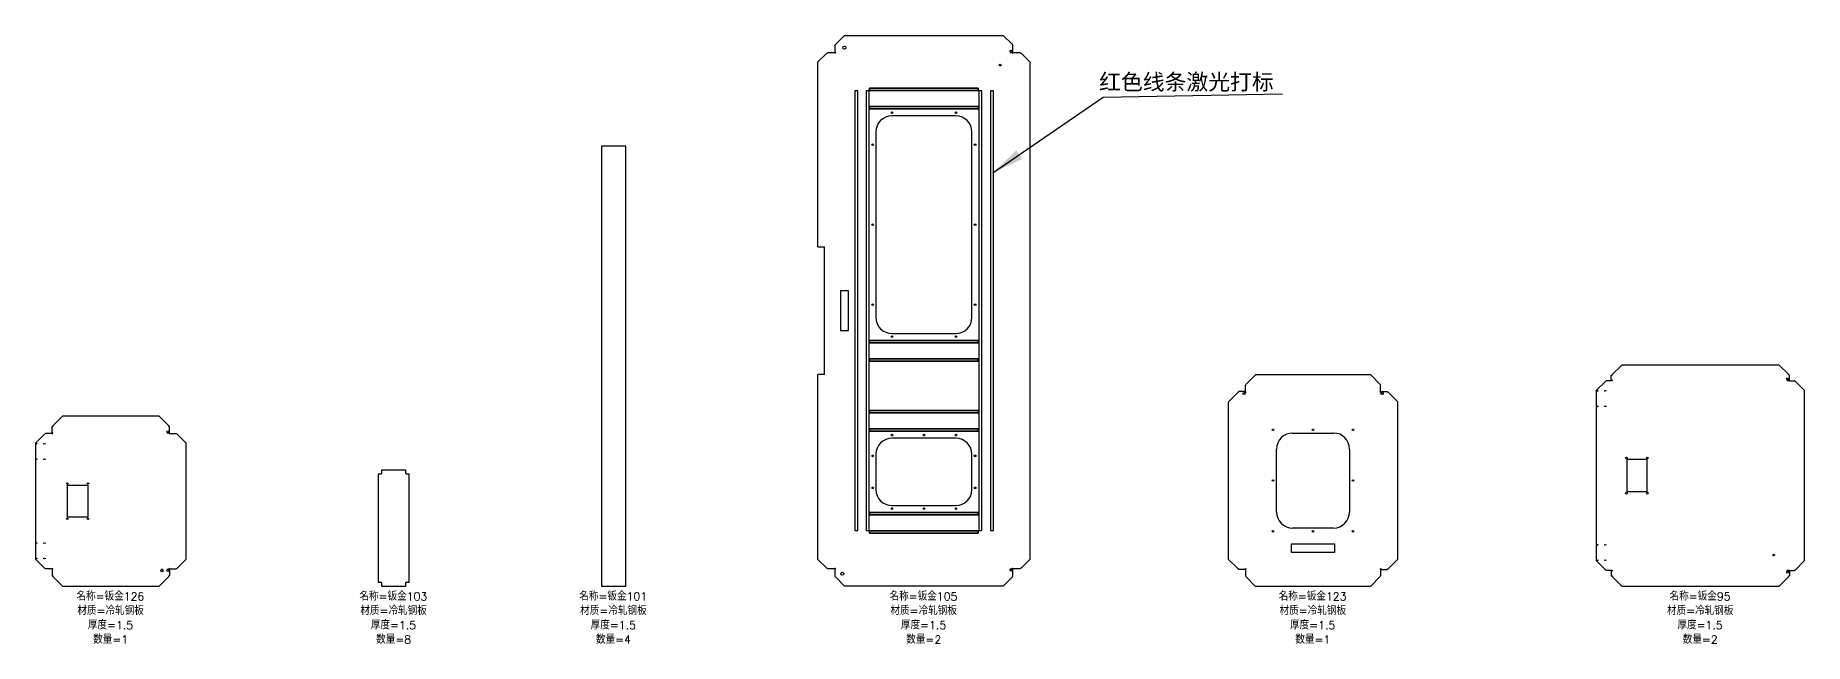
# Model space of a CAD drawing. Header units: millimetres. Extents: x -130 to 49208, y -16180 to 520.
# Drawn here: x 26053 to 31581, y -16180 to -14278 of the extents above; entities that cross this region are included whole.
import ezdxf

# ---------------------------------------------------------------- set-up
doc = ezdxf.new("R2010")
doc.units = ezdxf.units.MM
doc.layers.add('防拉孔线', color=30, linetype='Continuous')
doc.layers.add('零件信息', color=131, linetype='Continuous')
doc.styles.add('SLDTEXTSTYLE0', font='Gothic.ttf')
doc.styles.add('SLDTEXTSTYLE1', font='txt.shx', dxfattribs={"bigfont": 'bigfont'})
doc.styles.get("Standard").update_dxf_attribs({"font": ''})
doc.styles.get('STANDARD').set_extended_font_data('宋体')
doc.dimstyles.new('ISO-25', dxfattribs={"dimtxt": 2.5, "dimasz": 2.5, "dimexe": 1.25, "dimexo": 0.625, "dimtad": 1, "dimtxsty": 'SLDTEXTSTYLE0', "dimcen": 2.5, "dimadec": 0, "dimazin": 0, "dimtfac": 1, "dimtmove": 0, "dimatfit": 3, "dimfxl": 1, "dimarcsym": 0})

msp = doc.modelspace()

# ---------------------------------------------------------------- linework, layer by layer
at = {"color": 7, "linetype": 'Continuous', "lineweight": 25}
for p, q in [((28551.4, -14308), (28551.4, -14331)), ((28551.4, -14308), (28553.1, -14308)), ((28554.1, -14305.5), (28581.6, -14278)), ((28581.6, -14278), (29077.2, -14278)), ((29077.2, -14278), (29104.7, -14305.5)), ((29107.4, -14308), (29105.7, -14308)), ((29107.4, -14331), (29107.4, -14308)), ((28498.4, -14361.2), (28525.9, -14333.7)), ((28498.4, -14939), (28498.4, -14361.2)), ((28551.4, -14332.7), (28528.4, -14332.7)), ((28551.4, -14331), (28553.1, -14331)), ((29107.4, -14331), (29105.7, -14331)), ((29130.4, -14332.7), (29107.4, -14332.7)), ((29132.9, -14333.7), (29160.4, -14361.2)), ((29160.4, -14361.2), (29160.4, -15916.8)), ((28829.4, -14443), (28829.4, -14443)), ((28830.4, -14443), (28830.4, -14443)), ((28929.4, -14530), (28729.4, -14530)), ((28829.4, -14508), (28829.4, -14508)), ((28679.4, -14580), (28679.4, -15160)), ((28979.4, -15160), (28979.4, -14580)), ((27821.4, -14625), (27821.4, -16000)), ((27898.4, -14625), (27821.4, -14625)), ((27898.4, -16000), (27898.4, -14625)), ((28498.4, -14939), (28518.4, -14939)), ((28518.4, -15339), (28518.4, -14939)), ((28569.1, -15077), (28569.1, -15201)), ((28593.6, -15077), (28569.1, -15077)), ((28593.6, -15201), (28593.6, -15077)), ((28569.1, -15201), (28593.6, -15201)), ((28729.4, -15210), (28929.4, -15210)), ((28828.4, -15239.5), (28828.4, -15239.5)), ((28829.4, -15239.5), (28829.4, -15239.5)), ((28828.4, -15297), (28828.4, -15297)), ((28829.4, -15297), (28829.4, -15297)), ((30980.3, -15338.5), (31009.8, -15309)), ((31502.1, -15309), (31009.8, -15309)), ((31531.6, -15338.5), (31502.1, -15309)), ((28498.4, -15916.8), (28498.4, -15339)), ((28518.4, -15339), (28498.4, -15339)), ((29835.6, -15369.5), (29865.1, -15340)), ((30226, -15340), (29865.1, -15340)), ((30255.5, -15369.5), (30226, -15340)), ((30959.9, -15358.9), (30930.4, -15388.4)), ((30962.4, -15358.2), (30959.9, -15359.2)), ((30959.9, -15359.2), (30959.9, -15358.9)), ((30962.4, -15358), (30962.4, -15358.2)), ((30977.4, -15358), (30962.4, -15358)), ((30977.4, -15356), (30977.4, -15341)), ((30977.4, -15341), (30979.6, -15341)), ((30979.6, -15356), (30977.4, -15356)), ((30977.4, -15358.2), (30977.4, -15358)), ((30979.9, -15358.5), (30977.4, -15358.2)), ((30980.6, -15338.5), (30979.6, -15341)), ((30979.6, -15356), (30979.9, -15358.5)), ((30980.6, -15338.5), (30980.3, -15338.5)), ((31531.2, -15338.5), (31531.6, -15338.5)), ((31532.2, -15341), (31531.2, -15338.5)), ((31531.9, -15358.5), (31532.2, -15356)), ((31534.4, -15358.2), (31531.9, -15358.5)), ((31534.4, -15341), (31532.2, -15341)), ((31532.2, -15356), (31534.4, -15356)), ((31534.4, -15356), (31534.4, -15341)), ((31534.4, -15358.2), (31534.4, -15358)), ((31534.4, -15358), (31549.4, -15358)), ((31549.4, -15358), (31549.4, -15358.2)), ((31551.9, -15359.2), (31549.4, -15358.2)), ((31551.9, -15359.2), (31551.9, -15358.9)), ((31551.9, -15358.9), (31581.4, -15388.4)), ((29780.4, -15424.7), (29809.9, -15395.2)), ((29812.4, -15394.2), (29809.9, -15395.2)), ((29812.4, -15392), (29812.4, -15394.2)), ((29832.4, -15392), (29812.4, -15392)), ((29832.4, -15394.2), (29832.4, -15392)), ((29834.9, -15394.5), (29832.4, -15394.2)), ((29834.4, -15392), (29834.4, -15372)), ((29834.4, -15372), (29834.6, -15372)), ((29834.6, -15392), (29834.4, -15392)), ((29835.6, -15369.5), (29834.6, -15372)), ((29834.6, -15392), (29834.9, -15394.5)), ((30255.2, -15369.5), (30255.5, -15369.5)), ((30256.2, -15372), (30255.2, -15369.5)), ((30255.9, -15394.5), (30256.2, -15392)), ((30258.4, -15394.2), (30255.9, -15394.5)), ((30256.4, -15372), (30256.2, -15372)), ((30256.2, -15392), (30256.4, -15392)), ((30256.4, -15392), (30256.4, -15372)), ((30258.4, -15394.2), (30258.4, -15392)), ((30258.4, -15392), (30278.4, -15392)), ((30278.4, -15392), (30278.4, -15394.2)), ((30280.9, -15395.2), (30278.4, -15394.2)), ((30280.9, -15395.2), (30280.9, -15394.9)), ((30280.9, -15394.9), (30310.4, -15424.4)), ((30310.4, -15915.6), (30310.4, -15424.4)), ((30930.4, -15388.4), (30930.4, -15920.6)), ((31581.4, -15920.6), (31581.4, -15388.4)), ((26107.7, -15498.5), (26137.2, -15469)), ((26440, -15469), (26137.2, -15469)), ((26469.5, -15498.5), (26440, -15469)), ((28828.4, -15458.5), (28828.4, -15458.5)), ((28829.4, -15458.5), (28829.4, -15458.5)), ((29780.4, -15424.7), (29780.4, -15915.6)), ((26082.4, -15523.9), (26052.9, -15553.4)), ((26082.4, -15524.2), (26084.9, -15523.2)), ((26082.4, -15524.2), (26082.4, -15523.9)), ((26084.9, -15523), (26084.9, -15523.2)), ((26104.9, -15523), (26084.9, -15523)), ((26104.9, -15521), (26104.9, -15501)), ((26104.9, -15501), (26107.1, -15501)), ((26107.1, -15521), (26104.9, -15521)), ((26104.9, -15523.2), (26104.9, -15523)), ((26104.9, -15523.2), (26107.4, -15523.5)), ((26107.1, -15501), (26108.1, -15498.5)), ((26107.4, -15523.5), (26107.1, -15521)), ((26108.1, -15498.5), (26107.7, -15498.5)), ((26469.2, -15498.5), (26469.5, -15498.5)), ((26469.2, -15498.5), (26470.2, -15501)), ((26470.2, -15521), (26469.9, -15523.5)), ((26469.9, -15523.5), (26472.4, -15523.2)), ((26472.4, -15501), (26470.2, -15501)), ((26470.2, -15521), (26472.4, -15521)), ((26472.4, -15521), (26472.4, -15501)), ((26472.4, -15523.2), (26472.4, -15523)), ((26472.4, -15523), (26492.4, -15523)), ((26492.4, -15523), (26492.4, -15523.2)), ((26492.4, -15523.2), (26494.9, -15524.2)), ((26494.9, -15523.9), (26524.4, -15553.4)), ((26494.9, -15524.2), (26494.9, -15523.9)), ((28828.4, -15516), (28828.4, -15516)), ((28829.4, -15516), (28829.4, -15516)), ((29981.4, -15521.5), (30109.4, -15521.5)), ((26052.9, -15553.4), (26052.9, -15915.6)), ((26524.4, -15915.6), (26524.4, -15553.4)), ((28679.4, -15588), (28679.4, -15698)), ((28929.4, -15538), (28729.4, -15538)), ((28979.4, -15698), (28979.4, -15588)), ((29931.4, -15768.5), (29931.4, -15571.5)), ((30159.4, -15571.5), (30159.4, -15768.5)), ((27134.9, -15638), (27134.9, -15649)), ((27210.9, -15638), (27134.9, -15638)), ((27210.9, -15649), (27210.9, -15638)), ((31089.4, -15604.5), (31025.4, -15604.5)), ((31025.4, -15604.5), (31025.4, -15704.5)), ((31089.4, -15704.5), (31089.4, -15604.5)), ((26152.9, -15784.5), (26152.9, -15684.5)), ((26152.9, -15684.5), (26216.9, -15684.5)), ((26216.9, -15684.5), (26216.9, -15784.5)), ((27124.4, -15649), (27124.4, -15989)), ((27124.4, -15649), (27134.9, -15649)), ((27210.9, -15649), (27221.4, -15649)), ((27221.4, -15989), (27221.4, -15649)), ((28729.4, -15748), (28929.4, -15748)), ((31025.4, -15704.5), (31089.4, -15704.5)), ((26216.9, -15784.5), (26152.9, -15784.5)), ((28828.4, -15777.5), (28828.4, -15777.5)), ((28829.4, -15777.5), (28829.4, -15777.5)), ((28828.4, -15835), (28828.4, -15835)), ((28829.4, -15835), (28829.4, -15835)), ((30109.4, -15818.5), (29981.4, -15818.5)), ((26082.4, -15945.1), (26052.9, -15915.6)), ((26494.9, -15945.1), (26524.4, -15915.6)), ((28525.9, -15944.3), (28498.4, -15916.8)), ((29160.4, -15916.8), (29132.9, -15944.3)), ((29809.9, -15945.1), (29780.4, -15915.6)), ((29977.9, -15868.5), (30112.9, -15868.5)), ((29977.9, -15895.5), (29977.9, -15868.5)), ((30112.9, -15895.5), (29977.9, -15895.5)), ((30112.9, -15868.5), (30112.9, -15895.5)), ((30280.9, -15945.1), (30310.4, -15915.6)), ((30959.9, -15950.1), (30930.4, -15920.6)), ((31551.9, -15950.1), (31581.4, -15920.6)), ((26084.9, -15945.8), (26082.4, -15944.8)), ((26082.4, -15944.8), (26082.4, -15945.1)), ((26084.9, -15946), (26084.9, -15945.8)), ((26104.9, -15946), (26084.9, -15946)), ((26107.4, -15945.5), (26104.9, -15945.8)), ((26104.9, -15945.8), (26104.9, -15946)), ((26104.9, -15948), (26104.9, -15968)), ((26107.1, -15948), (26104.9, -15948)), ((26104.9, -15968), (26107.1, -15968)), ((26107.1, -15948), (26107.4, -15945.5)), ((26108.1, -15970.5), (26107.1, -15968)), ((26107.7, -15970.5), (26137.2, -16000)), ((26108.1, -15970.5), (26107.7, -15970.5)), ((26469.5, -15970.5), (26440, -16000)), ((26470.2, -15968), (26469.2, -15970.5)), ((26469.2, -15970.5), (26469.5, -15970.5)), ((26472.4, -15945.8), (26469.9, -15945.5)), ((26469.9, -15945.5), (26470.2, -15948)), ((26470.2, -15948), (26472.4, -15948)), ((26472.4, -15968), (26470.2, -15968)), ((26472.4, -15945.8), (26472.4, -15946)), ((26472.4, -15946), (26492.4, -15946)), ((26472.4, -15948), (26472.4, -15968)), ((26494.9, -15944.8), (26492.4, -15945.8)), ((26492.4, -15946), (26492.4, -15945.8)), ((26494.9, -15944.8), (26494.9, -15945.1)), ((28528.4, -15945.3), (28551.4, -15945.3)), ((28551.4, -15947), (28551.4, -15970)), ((28551.4, -15947), (28553.1, -15947)), ((28551.4, -15970), (28553.1, -15970)), ((28581.6, -16000), (28554.1, -15972.5)), ((29104.7, -15972.5), (29077.2, -16000)), ((29107.4, -15947), (29105.7, -15947)), ((29107.4, -15970), (29105.7, -15970)), ((29107.4, -15945.3), (29130.4, -15945.3)), ((29107.4, -15970), (29107.4, -15947)), ((29809.9, -15944.8), (29812.4, -15945.8)), ((29809.9, -15944.8), (29809.9, -15945.1)), ((29812.4, -15948), (29812.4, -15945.8)), ((29832.4, -15948), (29812.4, -15948)), ((29832.4, -15945.8), (29834.9, -15945.5)), ((29832.4, -15945.8), (29832.4, -15948)), ((29834.4, -15948), (29834.4, -15968)), ((29834.6, -15948), (29834.4, -15948)), ((29834.4, -15968), (29834.6, -15968)), ((29834.9, -15945.5), (29834.6, -15948)), ((29834.6, -15968), (29835.6, -15970.5)), ((29835.3, -15970.5), (29864.8, -16000)), ((29835.6, -15970.5), (29835.3, -15970.5)), ((30255.5, -15970.5), (30226, -16000)), ((30255.2, -15970.5), (30256.2, -15968)), ((30255.2, -15970.5), (30255.5, -15970.5)), ((30255.9, -15945.5), (30258.4, -15945.8)), ((30256.2, -15948), (30255.9, -15945.5)), ((30256.2, -15948), (30256.4, -15948)), ((30256.4, -15968), (30256.2, -15968)), ((30256.4, -15948), (30256.4, -15968)), ((30258.4, -15945.8), (30258.4, -15948)), ((30258.4, -15948), (30278.4, -15948)), ((30278.4, -15945.8), (30280.9, -15944.8)), ((30278.4, -15948), (30278.4, -15945.8)), ((30280.9, -15944.8), (30280.9, -15945.1)), ((30959.9, -15949.8), (30962.4, -15950.8)), ((30959.9, -15949.8), (30959.9, -15950.1)), ((30962.4, -15951), (30962.4, -15950.8)), ((30977.4, -15951), (30962.4, -15951)), ((30977.4, -15950.8), (30979.9, -15950.5)), ((30977.4, -15950.8), (30977.4, -15951)), ((30977.4, -15953), (30977.4, -15968)), ((30979.6, -15953), (30977.4, -15953)), ((30977.4, -15968), (30979.6, -15968)), ((30979.9, -15950.5), (30979.6, -15953)), ((30979.6, -15968), (30980.6, -15970.5)), ((30980.3, -15970.5), (31009.8, -16000)), ((30980.6, -15970.5), (30980.3, -15970.5)), ((31531.6, -15970.5), (31502.1, -16000)), ((31531.2, -15970.5), (31532.2, -15968)), ((31531.2, -15970.5), (31531.6, -15970.5)), ((31531.9, -15950.5), (31534.4, -15950.8)), ((31532.2, -15953), (31531.9, -15950.5)), ((31532.2, -15953), (31534.4, -15953)), ((31534.4, -15968), (31532.2, -15968)), ((31534.4, -15950.8), (31534.4, -15951)), ((31534.4, -15951), (31549.4, -15951)), ((31534.4, -15953), (31534.4, -15968)), ((31549.4, -15950.8), (31551.9, -15949.8)), ((31549.4, -15951), (31549.4, -15950.8)), ((31551.9, -15949.8), (31551.9, -15950.1)), ((26137.2, -16000), (26440, -16000)), ((27134.9, -15989), (27124.4, -15989)), ((27134.9, -15989), (27134.9, -16000)), ((27134.9, -16000), (27210.9, -16000)), ((27221.4, -15989), (27210.9, -15989)), ((27210.9, -16000), (27210.9, -15989)), ((27821.4, -16000), (27898.4, -16000)), ((29077.2, -16000), (28581.6, -16000)), ((29864.8, -16000), (30226, -16000)), ((31009.8, -16000), (31502.1, -16000))]:
    msp.add_line(p, q, dxfattribs=at)
at = {"color": 1, "linetype": 'Continuous', "lineweight": 25}
for p, q in [((28613.4, -14451.5), (28613.4, -15826.5)), ((28622.4, -14451.5), (28613.4, -14451.5)), ((28622.4, -14451.5), (28613.4, -14451.5)), ((28613.4, -14451.5), (28613.4, -15826.5)), ((28622.4, -15826.5), (28622.4, -14451.5)), ((28622.4, -15826.5), (28622.4, -14451.5)), ((28649.4, -14451.5), (28649.4, -15826.5)), ((28658.4, -14451.5), (28649.4, -14451.5)), ((28658.4, -14451.5), (28649.4, -14451.5)), ((28649.4, -14451.5), (28649.4, -15826.5)), ((28658.4, -15826.5), (28658.4, -14451.5)), ((28658.4, -15826.5), (28658.4, -14451.5)), ((28659.4, -14450.5), (28659.4, -14443)), ((28659.4, -14443), (28829.4, -14443)), ((28829.4, -14443), (28659.4, -14443)), ((28659.4, -14443), (28659.4, -14450.5)), ((28999.4, -14450.5), (28659.4, -14450.5)), ((28659.4, -14450.5), (28999.4, -14450.5)), ((28830.4, -14443), (28999.4, -14443)), ((28999.4, -14443), (28830.4, -14443)), ((28999.4, -14443), (28999.4, -14450.5)), ((28999.4, -14450.5), (28999.4, -14443)), ((29001.4, -14451.5), (29001.4, -15826.5)), ((29010.4, -14451.5), (29001.4, -14451.5)), ((29001.4, -14451.5), (29001.4, -15826.5)), ((29010.4, -14451.5), (29001.4, -14451.5)), ((29010.4, -15826.5), (29010.4, -14451.5)), ((29010.4, -15826.5), (29010.4, -14451.5)), ((29037.4, -14451.5), (29037.4, -15826.5)), ((29046.4, -14451.5), (29037.4, -14451.5)), ((29046.4, -14451.5), (29037.4, -14451.5)), ((29037.4, -14451.5), (29037.4, -15826.5)), ((29046.4, -15826.5), (29046.4, -14451.5)), ((29046.4, -15826.5), (29046.4, -14451.5)), ((28659.4, -14500.5), (28659.4, -14508)), ((28659.4, -14508), (28659.4, -14500.5)), ((28659.4, -14500.5), (28999.4, -14500.5)), ((28999.4, -14500.5), (28659.4, -14500.5)), ((28659.4, -14508), (28828.4, -14508)), ((28828.4, -14508), (28659.4, -14508)), ((28828.4, -14508), (28828.4, -14508)), ((28999.4, -14508), (28829.4, -14508)), ((28829.4, -14508), (28999.4, -14508)), ((28999.4, -14500.5), (28999.4, -14508)), ((28999.4, -14508), (28999.4, -14500.5)), ((28659.4, -15232), (28659.4, -15239.5)), ((28659.4, -15239.5), (28659.4, -15232)), ((28659.4, -15232), (28999.4, -15232)), ((28999.4, -15232), (28659.4, -15232)), ((28659.4, -15239.5), (28828.4, -15239.5)), ((28828.4, -15239.5), (28659.4, -15239.5)), ((28999.4, -15239.5), (28829.4, -15239.5)), ((28829.4, -15239.5), (28999.4, -15239.5)), ((28999.4, -15232), (28999.4, -15239.5)), ((28999.4, -15239.5), (28999.4, -15232)), ((28659.4, -15289.5), (28659.4, -15297)), ((28659.4, -15297), (28659.4, -15289.5)), ((28659.4, -15289.5), (28999.4, -15289.5)), ((28999.4, -15289.5), (28659.4, -15289.5)), ((28659.4, -15297), (28828.4, -15297)), ((28828.4, -15297), (28659.4, -15297)), ((28999.4, -15297), (28829.4, -15297)), ((28829.4, -15297), (28999.4, -15297)), ((28999.4, -15289.5), (28999.4, -15297)), ((28999.4, -15297), (28999.4, -15289.5)), ((28659.4, -15451), (28659.4, -15458.5)), ((28659.4, -15458.5), (28659.4, -15451)), ((28659.4, -15451), (28999.4, -15451)), ((28999.4, -15451), (28659.4, -15451)), ((28659.4, -15458.5), (28828.4, -15458.5)), ((28828.4, -15458.5), (28659.4, -15458.5)), ((28999.4, -15458.5), (28829.4, -15458.5)), ((28829.4, -15458.5), (28999.4, -15458.5)), ((28999.4, -15451), (28999.4, -15458.5)), ((28999.4, -15458.5), (28999.4, -15451)), ((28659.4, -15508.5), (28659.4, -15516)), ((28659.4, -15516), (28659.4, -15508.5)), ((28659.4, -15508.5), (28999.4, -15508.5)), ((28999.4, -15508.5), (28659.4, -15508.5)), ((28659.4, -15516), (28828.4, -15516)), ((28828.4, -15516), (28659.4, -15516)), ((28999.4, -15516), (28829.4, -15516)), ((28829.4, -15516), (28999.4, -15516)), ((28999.4, -15508.5), (28999.4, -15516)), ((28999.4, -15516), (28999.4, -15508.5)), ((28659.4, -15770), (28659.4, -15777.5)), ((28659.4, -15777.5), (28659.4, -15770)), ((28659.4, -15770), (28999.4, -15770)), ((28999.4, -15770), (28659.4, -15770)), ((28659.4, -15777.5), (28828.4, -15777.5)), ((28828.4, -15777.5), (28659.4, -15777.5)), ((28999.4, -15777.5), (28829.4, -15777.5)), ((28829.4, -15777.5), (28999.4, -15777.5)), ((28999.4, -15770), (28999.4, -15777.5)), ((28999.4, -15777.5), (28999.4, -15770)), ((28613.4, -15826.5), (28622.4, -15826.5)), ((28613.4, -15826.5), (28622.4, -15826.5)), ((28649.4, -15826.5), (28658.4, -15826.5)), ((28649.4, -15826.5), (28658.4, -15826.5)), ((28659.4, -15827.5), (28659.4, -15835)), ((28659.4, -15835), (28659.4, -15827.5)), ((28659.4, -15827.5), (28999.4, -15827.5)), ((28999.4, -15827.5), (28659.4, -15827.5)), ((28659.4, -15835), (28828.4, -15835)), ((28828.4, -15835), (28659.4, -15835)), ((28999.4, -15835), (28829.4, -15835)), ((28829.4, -15835), (28999.4, -15835)), ((28999.4, -15827.5), (28999.4, -15835)), ((28999.4, -15835), (28999.4, -15827.5)), ((29001.4, -15826.5), (29010.4, -15826.5)), ((29001.4, -15826.5), (29010.4, -15826.5)), ((29037.4, -15826.5), (29046.4, -15826.5)), ((29037.4, -15826.5), (29046.4, -15826.5))]:
    msp.add_line(p, q, dxfattribs=at)
at = {"color": 7, "linetype": 'Continuous', "lineweight": 25}
for centre, radius in [((28580.7, -14316.5), 4.5), ((29067.4, -14371), 2.6), ((29101.4, -14327.5), 3), ((28729.4, -14520), 2.5), ((28929.4, -14520), 2.5), ((28669.4, -14620), 2.5), ((28989.4, -14620), 2.5), ((28669.4, -14870), 2.5), ((28989.4, -14870), 2.5), ((28669.4, -15120), 2.5), ((28989.4, -15120), 2.5), ((28729.4, -15220), 2.5), ((28929.4, -15220), 2.5), ((31528.4, -15352.5), 3), ((29828.9, -15398), 3), ((30261.9, -15398), 3), ((30934, -15389.5), 1.1), ((30957.5, -15389.5), 1.1), ((30934, -15438), 1.1), ((30957.5, -15438), 1.1), ((26466.4, -15517.5), 3), ((28729.4, -15528), 2.5), ((28829.4, -15528), 2.5), ((28929.4, -15528), 2.5), ((29920.4, -15511.5), 2.5), ((30045.4, -15511.5), 2.5), ((30170.4, -15511.5), 2.5), ((26056.4, -15555), 1.1), ((26079.9, -15555), 1.1), ((26056.4, -15603.5), 1.1), ((26079.9, -15603.5), 1.1), ((28669.4, -15593), 2.5), ((28989.4, -15593), 2.5), ((31024.9, -15599.5), 2.75), ((31089.9, -15599.5), 2.75), ((26152.4, -15679.5), 2.25), ((26217.4, -15679.5), 2.25), ((28669.4, -15693), 2.5), ((28989.4, -15693), 2.5), ((29920.4, -15670), 2.5), ((30170.4, -15670), 2.5), ((28729.4, -15758), 2.5), ((28829.4, -15758), 2.5), ((28929.4, -15758), 2.5), ((31024.9, -15709.5), 2.75), ((31089.9, -15709.5), 2.75), ((26152.4, -15789.5), 2.25), ((26217.4, -15789.5), 2.25), ((26056.4, -15865.5), 1.1), ((26079.9, -15865.5), 1.1), ((29920.4, -15828.5), 2.5), ((30045.4, -15828.5), 2.5), ((30170.4, -15828.5), 2.5), ((26056.4, -15914), 1.1), ((26079.9, -15914), 1.1), ((30934, -15871), 1.1), ((30934, -15919.5), 1.1), ((30957.5, -15871), 1.1), ((30957.5, -15919.5), 1.1), ((31484.4, -15903), 2.5), ((26448.4, -15952), 3.25), ((26466.4, -15951.5), 3), ((28574.4, -15961.5), 4.5), ((29101.4, -15950.5), 3), ((31528.4, -15956.5), 3)]:
    msp.add_circle(centre, radius, dxfattribs=at)
for centre, start, end in [((28729.4, -14580), 90, 180), ((28929.4, -14580), 0, 90), ((28729.4, -15160), 180, 270), ((28929.4, -15160), 270, 0), ((29981.4, -15571.5), 90, 180), ((30109.4, -15571.5), 0, 90), ((28729.4, -15588), 90, 180), ((28929.4, -15588), 0, 90), ((28729.4, -15698), 180, 270), ((28929.4, -15698), 270, 0), ((29981.4, -15768.5), 180, 270), ((30109.4, -15768.5), 270, 0)]:
    msp.add_arc(centre, 50, start, end, dxfattribs=at)
for points, knots in [([(28553.1, -14308), (28553.1, -14307.8), (28553.1, -14307.5), (28553.2, -14307.1), (28553.3, -14306.9), (28553.5, -14306.5), (28553.6, -14306.3), (28553.8, -14305.9), (28554, -14305.7), (28554.1, -14305.5)], [0, 0, 0, 0, 0.25, 0.25, 0.5, 0.5, 0.75, 0.75, 1, 1, 1, 1]), ([(29104.7, -14305.5), (29104.9, -14305.8), (29105, -14306), (29105.2, -14306.3), (29105.2, -14306.4), (29105.3, -14306.5), (29105.3, -14306.5), (29105.4, -14306.6), (29105.4, -14306.6), (29105.4, -14306.6), (29105.4, -14306.6), (29105.4, -14306.7), (29105.4, -14306.7), (29105.6, -14307.1), (29105.7, -14307.6), (29105.7, -14308)], [0, 0, 0, 0, 0.25, 0.25, 0.375, 0.375, 0.4375, 0.4375, 0.46875, 0.46875, 0.484375, 0.484375, 0.5, 0.5, 1, 1, 1, 1]), ([(28525.9, -14333.7), (28526.1, -14333.6), (28526.3, -14333.4), (28526.7, -14333.2), (28527.1, -14333), (28527.4, -14332.9), (28527.7, -14332.8), (28528.1, -14332.7), (28528.3, -14332.7), (28528.4, -14332.7)], [0, 0, 0, 0, 0.204674, 0.37133, 0.500204, 0.632746, 0.759318, 0.881242, 1, 1, 1, 1]), ([(28551.4, -14332.7), (28551.6, -14332.7), (28551.8, -14332.7), (28552.2, -14332.8), (28552.3, -14332.8), (28552.4, -14332.8), (28552.5, -14332.9), (28552.6, -14332.9), (28552.6, -14332.9), (28552.6, -14332.9), (28552.7, -14332.9), (28553, -14333), (28553.4, -14333.2), (28553.9, -14333.5)], [0, 0, 0, 0, 0.25, 0.25, 0.375, 0.375, 0.4375, 0.4375, 0.46875, 0.46875, 0.5, 0.5, 1, 1, 1, 1]), ([(28553.9, -14333.5), (28553.8, -14333.2), (28553.6, -14333), (28553.5, -14332.7), (28553.5, -14332.6), (28553.4, -14332.5), (28553.4, -14332.4), (28553.4, -14332.4), (28553.4, -14332.4), (28553.3, -14332.3), (28553.3, -14332.3), (28553.2, -14331.9), (28553.1, -14331.4), (28553.1, -14331)], [0, 0, 0, 0, 0.25, 0.25, 0.375, 0.375, 0.4375, 0.4375, 0.46875, 0.46875, 0.5, 0.5, 1, 1, 1, 1]), ([(29105.7, -14331), (29105.7, -14331.2), (29105.7, -14331.5), (29105.6, -14331.8), (29105.6, -14331.9), (29105.6, -14332), (29105.5, -14332.1), (29105.5, -14332.2), (29105.5, -14332.2), (29105.5, -14332.2), (29105.5, -14332.3), (29105.4, -14332.6), (29105.2, -14333), (29104.9, -14333.5)], [0, 0, 0, 0, 0.25, 0.25, 0.375, 0.375, 0.4375, 0.4375, 0.46875, 0.46875, 0.5, 0.5, 1, 1, 1, 1]), ([(29104.9, -14333.5), (29105.2, -14333.4), (29105.4, -14333.2), (29105.7, -14333.1), (29105.8, -14333.1), (29105.9, -14333), (29106, -14333), (29106, -14333), (29106, -14333), (29106.1, -14332.9), (29106.1, -14332.9), (29106.5, -14332.8), (29107, -14332.7), (29107.4, -14332.7)], [0, 0, 0, 0, 0.25, 0.25, 0.375, 0.375, 0.4375, 0.4375, 0.46875, 0.46875, 0.5, 0.5, 1, 1, 1, 1]), ([(29130.4, -14332.7), (29130.6, -14332.7), (29130.9, -14332.7), (29131.2, -14332.8), (29131.3, -14332.8), (29131.4, -14332.9), (29131.5, -14332.9), (29131.6, -14332.9), (29131.6, -14332.9), (29131.7, -14333), (29131.7, -14333), (29132, -14333.1), (29132.4, -14333.4), (29132.9, -14333.7)], [0, 0, 0, 0, 0.25, 0.25, 0.375, 0.375, 0.4375, 0.4375, 0.46875, 0.46875, 0.5, 0.5, 1, 1, 1, 1]), ([(28528.4, -15945.3), (28528.2, -15945.3), (28527.9, -15945.3), (28527.6, -15945.2), (28527.5, -15945.2), (28527.3, -15945.1), (28527.3, -15945.1), (28527.2, -15945.1), (28527.2, -15945), (28527.1, -15945), (28527.1, -15945), (28526.8, -15944.9), (28526.4, -15944.6), (28525.9, -15944.3)], [0, 0, 0, 0, 0.25, 0.25, 0.375, 0.375, 0.4375, 0.4375, 0.46875, 0.46875, 0.5, 0.5, 1, 1, 1, 1]), ([(28553.9, -15944.5), (28553.6, -15944.6), (28553.4, -15944.7), (28553.1, -15944.9), (28553, -15944.9), (28552.9, -15945), (28552.8, -15945), (28552.8, -15945), (28552.8, -15945), (28552.7, -15945), (28552.7, -15945.1), (28552.3, -15945.2), (28551.9, -15945.3), (28551.4, -15945.3)], [0, 0, 0, 0, 0.25, 0.25, 0.375, 0.375, 0.4375, 0.4375, 0.46875, 0.46875, 0.5, 0.5, 1, 1, 1, 1]), ([(28553.1, -15947), (28553.1, -15946.8), (28553.1, -15946.5), (28553.2, -15946.2), (28553.2, -15946.1), (28553.2, -15946), (28553.3, -15945.9), (28553.3, -15945.8), (28553.3, -15945.8), (28553.3, -15945.8), (28553.3, -15945.7), (28553.4, -15945.4), (28553.6, -15945), (28553.9, -15944.5)], [-0.000001, -0.000001, -0.000001, -0.000001, 0.25, 0.25, 0.375, 0.375, 0.4375, 0.4375, 0.46875, 0.46875, 0.5, 0.5, 1, 1, 1, 1]), ([(28554.1, -15972.5), (28554, -15972.3), (28553.8, -15972.1), (28553.6, -15971.7), (28553.5, -15971.5), (28553.3, -15971.1), (28553.2, -15970.9), (28553.1, -15970.5), (28553.1, -15970.2), (28553.1, -15970)], [0, 0, 0, 0, 0.25, 0.25, 0.5, 0.5, 0.75, 0.75, 1, 1, 1, 1]), ([(29105.7, -15970), (29105.7, -15970.2), (29105.7, -15970.5), (29105.6, -15970.8), (29105.6, -15970.9), (29105.5, -15971), (29105.5, -15971.1), (29105.5, -15971.2), (29105.4, -15971.2), (29105.4, -15971.3), (29105.4, -15971.3), (29105.3, -15971.6), (29105, -15972), (29104.7, -15972.5)], [0, 0, 0, 0, 0.25, 0.25, 0.375, 0.375, 0.4375, 0.4375, 0.46875, 0.46875, 0.5, 0.5, 1, 1, 1, 1]), ([(29107.4, -15945.3), (29107.2, -15945.3), (29106.9, -15945.3), (29106.6, -15945.2), (29106.5, -15945.2), (29106.4, -15945.2), (29106.3, -15945.1), (29106.2, -15945.1), (29106.2, -15945.1), (29106.2, -15945.1), (29106.1, -15945.1), (29105.8, -15945), (29105.4, -15944.8), (29104.9, -15944.5)], [0, 0, 0, 0, 0.25, 0.25, 0.375, 0.375, 0.4375, 0.4375, 0.46875, 0.46875, 0.5, 0.5, 1, 1, 1, 1]), ([(29104.9, -15944.5), (29105, -15944.8), (29105.1, -15945), (29105.3, -15945.3), (29105.3, -15945.4), (29105.4, -15945.5), (29105.4, -15945.6), (29105.4, -15945.6), (29105.4, -15945.6), (29105.4, -15945.7), (29105.5, -15945.7), (29105.6, -15946.1), (29105.7, -15946.6), (29105.7, -15947)], [0, 0, 0, 0, 0.25, 0.25, 0.375, 0.375, 0.4375, 0.4375, 0.46875, 0.46875, 0.5, 0.5, 1, 1, 1, 1]), ([(29132.9, -15944.3), (29132.7, -15944.4), (29132.5, -15944.6), (29132.1, -15944.8), (29131.7, -15945), (29131.4, -15945.1), (29131.1, -15945.2), (29130.7, -15945.3), (29130.5, -15945.3), (29130.4, -15945.3)], [0, 0, 0, 0, 0.204674, 0.37133, 0.500204, 0.632746, 0.759318, 0.881242, 1, 1, 1, 1])]:
    msp.add_open_spline(points, degree=3, knots=knots, dxfattribs=at)
at = {"layer": '防拉孔线'}
for p, q in [((29104.1, -14332.2), (29098.7, -14332.2)), ((31525.7, -15357.2), (31531.1, -15357.2)), ((29833.7, -15400.7), (29833.7, -15395.3)), ((30257.2, -15395.3), (30257.2, -15400.7)), ((30961.2, -15390.6), (30961.2, -15388.4)), ((30961.2, -15439.1), (30961.2, -15436.9)), ((26469.1, -15522.2), (26463.7, -15522.2)), ((26083.6, -15553.9), (26083.6, -15556.1)), ((26083.6, -15602.4), (26083.6, -15604.6)), ((26083.6, -15864.4), (26083.6, -15866.6)), ((26083.6, -15912.9), (26083.6, -15915.1)), ((30961.2, -15872.1), (30961.2, -15869.9)), ((30961.2, -15920.6), (30961.2, -15918.4)), ((26445.6, -15946.7), (26451.1, -15946.7)), ((26463.7, -15946.7), (26469.1, -15946.7)), ((29098.7, -15945.7), (29104.1, -15945.7)), ((31531.1, -15951.7), (31525.7, -15951.7))]:
    msp.add_line(p, q, dxfattribs=at)

# ---------------------------------------------------------------- texts
at = {"color": 6, "insert": (29376.9, -14398.6), "char_height": 50, "attachment_point": 1}
msp.add_mtext_dynamic_manual_height_columns('红色线条激光打标', width=628.85, gutter_width=125, heights=[0], dxfattribs=at)
at = {"layer": '零件信息', "char_height": 25, "attachment_point": 2, "style": 'SLDTEXTSTYLE1'}
for s, insert in [('名称=钣金126', (26287.3, -16020)), ('名称=钣金103', (27171.5, -16020)), ('名称=钣金101', (27858.5, -16020)), ('名称=钣金105', (28828, -16020)), ('名称=钣金123', (30044, -16020)), ('名称=钣金95', (31254.8, -16020)), ('材质=冷轧钢板', (26287.8, -16065)), ('材质=冷轧钢板', (27172.1, -16065)), ('材质=冷轧钢板', (27859.1, -16065)), ('材质=冷轧钢板', (28828.6, -16065)), ('材质=冷轧钢板', (30044.6, -16065)), ('材质=冷轧钢板', (31255.1, -16065)), ('厚度=1.5', (26287.5, -16110)), ('厚度=1.5', (27171.7, -16110)), ('厚度=1.5', (27858.7, -16110)), ('厚度=1.5', (28828.2, -16110)), ('厚度=1.5', (30044.2, -16110)), ('厚度=1.5', (31254.7, -16110)), ('数量=1', (26288, -16155)), ('数量=8', (27172.2, -16155)), ('数量=4', (27859.2, -16155)), ('数量=2', (28828.7, -16155)), ('数量=1', (30044.7, -16155)), ('数量=2', (31255.2, -16155))]:
    msp.add_mtext(s, dxfattribs=dict(at, insert=insert))

# ---------------------------------------------------------------- leaders
at = {"color": 6}
msp.add_leader([(29045.2, -14707.6), (29389, -14471.5), (29950.1, -14461.1)], dimstyle='ISO-25', override={"dimtxt": 3.5, "dimasz": 100, "dimexe": 1, "dimexo": 1, "dimgap": 1.524, "dimtad": 0, "dimtih": 1, "dimtoh": 1, "dimzin": 0, "dimtxsty": 'STANDARD', "dimadec": 2, "dimtzin": 0}, dxfattribs=at)

doc.saveas('drawing.dxf')
